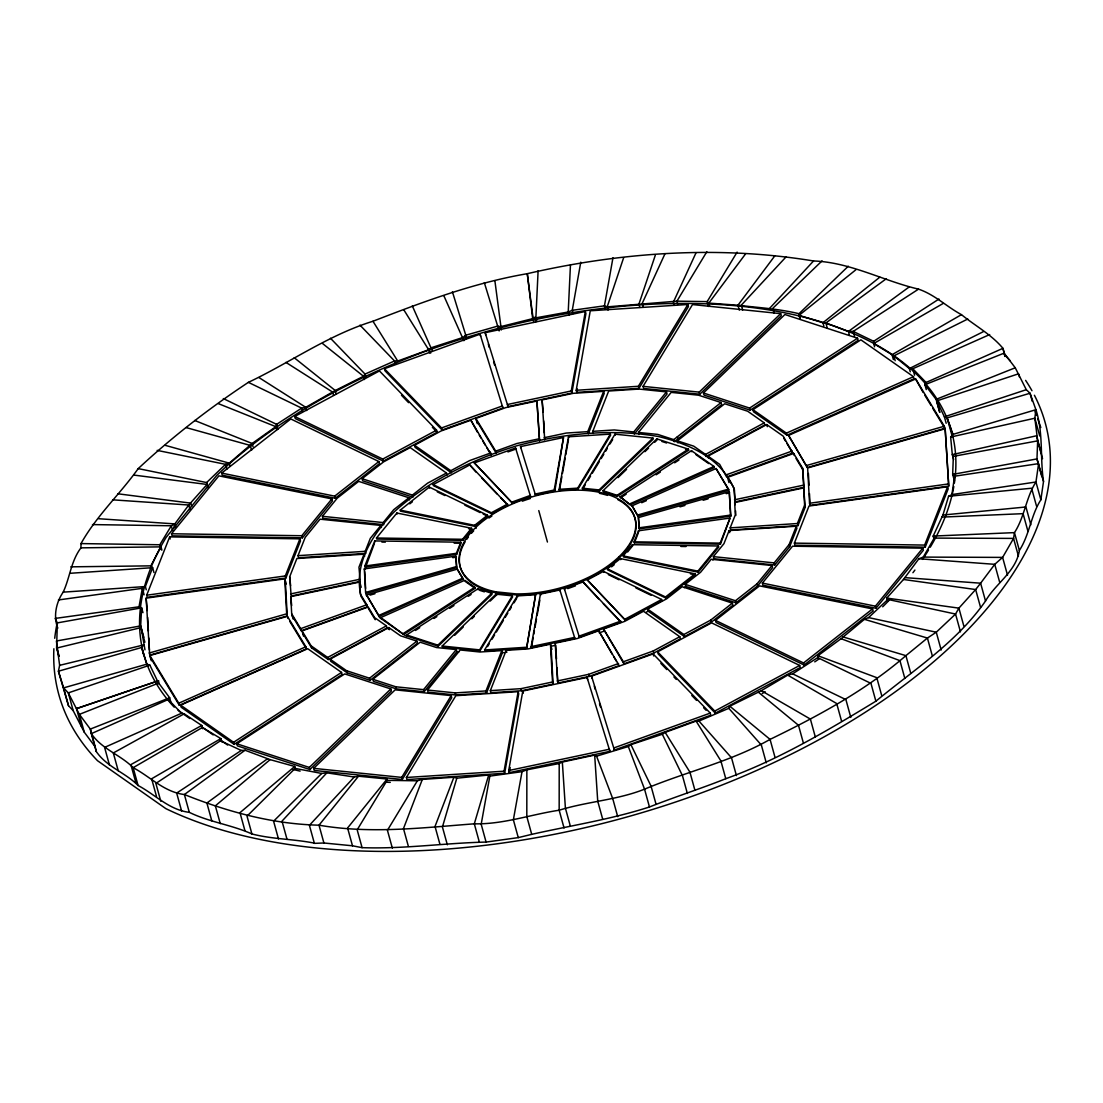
<?xml version="1.0" encoding="UTF-8"?>
<svg xmlns="http://www.w3.org/2000/svg" width="1103" height="1103" viewBox="0 0 1103 1103"><rect width="100%" height="100%" fill="white"/><g stroke="black" fill="none" stroke-linecap="round" stroke-linejoin="round"><path stroke-width="1.5" d="M617.708 816.634L612.799 798.82L596.558 756.175L594.669 755.1L562.337 762.063L559.207 763.524L526.862 769.839L526.807 816.537L531.715 834.351C571.037 825.513 611.048 819.419 649.46 806.982C674.636 796.986 700.557 788.783 725.774 778.704C778.815 759.719 827.843 730.324 875.879 701.205C914.18 669.576 956.715 642.304 985.517 601.011C995.651 583.349 1016.111 571.699 1019.379 550.438C1029.54 534.803 1030.947 515.17 1040.86 499.811L1043.521 481.446L1036.972 458.917L1037.661 440.869L1034.848 418.216L1035.91 409.709L1030.037 393.233L1026.286 389.69L1015.243 367.782L1004.088 353.153L1002.958 348.327C991.321 334.43 975.452 326.047 961.458 314.645C946.498 306.62 934.861 294.708 918.537 289.138C883.31 280.893 850.151 262.211 813.545 260.97C718.577 245.293 620.699 252.173 527.234 273.696C473.835 282.851 423.29 301.753 372.966 321.249C328.529 334.981 290.158 362.542 248.382 382.355C209.515 408.055 172.316 436.816 138.22 468.61C119.937 494.158 96.375 516.011 81.002 543.586L80.946 547.846C70.895 561.275 70.054 577.296 63.188 592.146C56.101 602.321 53.137 616.412 57.825 628.145M559.207 763.524L559.166 810.222L564.06 828.036M1043.521 481.446C1039.908 457.897 1043.548 432.762 1035.91 409.709L952.992 434.375L950.648 437.05L952.303 454.615L953.35 456.352L952.675 474.4L954.453 480.867M538.112 270.731L535.879 317.843L536.775 321.083M570.458 264.885L568.224 311.997L569.12 315.237M142.963 612.675L141.625 607.822L139.033 606.788L55.15 618.425L57.342 622.892L56.584 648.081L58.804 656.175M596.558 756.175L628.31 746.524L630.916 744.663L662.324 734.253L665.178 732.392L696.103 721.1L698.971 721.059L728.821 708.319L729.828 706.21L761.346 690.685L787.666 675.133L792.616 673.85L817.681 657.622L817.916 655.734L841.079 638.706L864.421 619.321L868.571 617.597L887.86 599.439L955.556 614.054L960.465 631.867M934.089 539.312L933.193 536.072L942.927 515.032L948.58 496.281L951.917 494.571L954.578 476.206L952.675 474.4L1036.972 458.917L1041.88 476.73M139.033 606.788L142.315 588.313L145.375 586.548L152.614 567.673L150.849 565.853L70.785 566.832M580.771 262.197L572.264 310.315L573.146 313.555M504.65 773.286L504.071 771.19L518.148 691.678L455.842 695.69L406.387 777.477L406.966 779.573L504.65 773.286L518.713 693.773L518.148 691.678M485.155 332.692L508.028 406.593L571.85 393.068L571.271 390.972L585.335 311.473L485.155 332.692L485.734 334.788M526.586 648.316L535.603 594.738L517.279 595.923L484.603 649.957L484.893 651.004L526.586 648.316L535.603 594.738M520.492 446.605L535.493 495.095L554.837 491L554.478 488.588L563.509 437.491L520.492 446.605L520.768 447.653M554.837 491L563.509 437.491M571.85 393.068L585.914 313.569L585.335 311.473M508.717 770.542L522.794 691.043L587.058 677.435L609.931 751.336L509.296 772.638L508.717 770.542L609.352 749.24L609.931 751.336M576.207 390.283L590.27 310.784L687.845 304.497L688.424 306.593L638.954 388.38L576.786 392.378L576.207 390.283L638.375 386.284L687.845 304.497M531.136 646.62L540.429 594.09L559.869 589.981L574.884 638.458L531.425 647.668L531.136 646.62L574.594 637.41L574.884 638.458M559.166 489.332L568.472 436.802L610.359 434.113L610.648 435.161L577.972 489.18L559.455 490.38L559.166 489.332L577.682 488.133L610.359 434.113M509.296 772.638L510.193 767.564M531.425 647.668L533.218 637.493M533.824 634.115L534.417 630.723M535.024 627.331L536.513 618.866M537.12 615.474L539.822 600.225M559.455 490.38L561.854 476.827M562.461 473.435L565.163 458.186M565.756 454.794L568.459 439.546M576.786 392.378L577.379 389.001M612.965 257.73L604.444 305.834L605.34 309.074M486.092 842.072C444.799 843.009 403.546 849.145 362.087 847.655L357.179 829.842L387.112 780.359L417.361 780.8L422.339 779.407L453.884 777.257L456.821 778.18L488.698 775.009L489.842 776.112L481.184 824.258L486.092 842.072L518.272 837.618L531.715 834.351M526.862 769.839L522.022 771.673L513.364 819.805L518.272 837.618M160.79 801.233L155.881 783.42L220.462 740.789L220.862 738.61L202.387 727.497L201.725 725.457L184.187 713.82L181.499 713.241L168.235 699.481L91.328 733.647L96.237 751.46C106.66 766.985 125.535 772.693 138.068 785.488C155.192 794.546 169.145 809.933 189.302 812.346C209.294 822.135 231.837 824.879 251.925 833.965C272.482 839.3 293.55 838.969 314.314 843.119M144.976 649.819L140.853 625.884L56.391 640.995L59.631 665.33L58.418 671.217L68.496 705.699L73.212 710.704L84.269 732.185L95.23 746.896L96.237 751.46M173.791 527.992L174.853 523.897L188.751 505.009L207.074 484.465L206.606 482.562L225.536 464.335L229.245 463.136L252.132 443.475L275.833 426.654L276.605 424.352L301.684 408.124L305.752 407.31L335.243 390.503L363.507 376.275L365.038 374.082L394.543 360.971L397.714 361.039L428.653 349.748L431.452 347.679L462.957 337.463L465.88 335.188L497.811 326.074L500.472 326.695L535.879 317.843L568.224 311.997L572.264 310.315L604.444 305.834L607.188 306.868L676.925 301.16L707.175 301.615L708.815 303.118L709.712 306.358M456.821 778.18L442.427 826.988L447.335 844.801M488.698 775.009L474.318 823.817L479.212 841.63M623.595 257.854L607.188 306.868L608.07 310.095M655.334 255.151L638.913 304.152L639.809 307.392M422.339 779.407L403.477 828.587L408.386 846.401M453.884 777.257L435.023 826.437L439.918 844.25M146.671 595.22L169.655 536.885L299.906 538.843L300.485 540.939L285.87 578.041L147.25 597.316L146.671 595.22L285.291 575.945L299.906 538.843M364.059 554.202L358.958 567.163L360.198 581.405L291.178 596.034L289.675 576.8L296.872 558.532L364.059 554.202L364.638 556.298M380.866 525.428L370.318 538.333L365.203 551.321L365.782 553.416L298.582 557.746L298.003 555.65L305.214 537.354L320.063 519.182L380.866 525.428L381.445 527.524M364.817 566.046L374.717 540.925L460.764 542.207L461.054 543.255L456.683 554.354L365.107 567.094L364.817 566.046L456.394 553.306L460.764 542.207M374.386 543.531L364.61 569.934L364.321 568.886L455.897 556.146L456.752 567.618L365.893 593.511L379.777 617.68L405.035 635.397L438.167 646.206L492.007 594.352L491.717 593.304L477.93 588.809L406.607 634.956L406.897 636.004M603.631 391.358L604.21 393.454L588.34 433.755L587.761 431.659L603.631 391.358L573.27 393.316L542.083 399.92L544.717 439.821M486.547 693.015L485.968 690.919L501.837 650.605L479.998 652.011L460.227 649.984L427.495 690.037L428.074 692.132L455.842 695L486.547 693.015L502.416 652.7L501.837 650.605M556.491 659.029L555.733 645.269L551.045 646.261L553.099 684.081L521.595 690.754L490.918 692.739L490.339 690.643L506.208 650.329L528.047 648.922L550.466 644.166L551.914 649.405M593.373 433.438L592.794 431.342L608.663 391.027L639.023 389.069L666.488 391.896L667.053 393.992L634.335 434.044L633.756 431.949L666.488 391.896M634.115 541.821L638.458 530.791L730.034 518.052L720.452 544.165L634.404 542.869L634.115 541.821L720.162 543.117L730.034 518.052M634.404 542.869L638.127 533.411M713.931 558.725L774.733 564.984L789.651 546.702L796.904 528.323L796.325 526.228L729.124 530.557L723.968 543.641L713.351 556.629L713.931 558.725L712.841 560.048M730.765 529.964L730.186 527.868L735.329 514.811L734.667 502.568L803.673 487.94L805.19 507.27L797.965 525.621L730.765 529.964L730.227 531.315M774.733 564.984L774.154 562.888L789.072 544.606L796.325 526.228M797.965 525.621L797.386 523.525L804.611 505.174L803.673 487.94M794.394 543.117L808.995 506.043L947.615 486.754L948.194 488.85L925.224 547.171L794.96 545.213L794.394 543.117L924.645 545.075L947.615 486.754M664.888 253.966L642.222 303.366L643.118 306.606M696.062 252.697L673.395 302.098L674.278 305.324M1005.191 356.421L1002.958 348.327L926.051 382.493L924.934 384.713L926.272 389.566M150.849 565.853L160.997 546.867L159.825 544.758L81.002 543.586M887.639 601.314L886.743 598.074L903.495 579.475L918.882 558.738L923.266 557.098L934.213 538.099L933.193 536.072L1014.47 532.625C1024.646 516.99 1026.052 497.356 1035.951 481.997L1038.612 463.632L954.578 476.206M706.858 251.677L676.925 301.16L677.821 304.4M402.292 779.49L401.713 777.394L451.182 695.607L395.15 689.844L313.652 768.35L314.231 770.445L402.292 779.49L451.761 697.703L451.182 695.607M479.915 650.922L479.626 649.874L512.302 595.841L496.005 594.159L442.179 646.013L442.468 647.061L479.915 650.922L512.592 596.888L512.302 595.841M643.049 386.353L692.505 304.566L780.69 313.638L781.269 315.734L699.785 394.226L643.628 388.449L643.049 386.353L699.205 392.13L780.69 313.638M582.329 488.202L615.005 434.182L652.921 438.07L653.21 439.118L599.37 490.973L582.618 489.249L582.329 488.202L599.081 489.925L652.921 438.07M487.54 646.62L489.305 643.697M491.952 639.326L494.599 634.942M496.364 632.019L503.437 620.341M505.202 617.418L507.849 613.034M509.614 610.111L511.378 607.188M514.039 602.817L516.687 598.433M583.501 487.788L585.279 484.879M587.927 480.494L590.574 476.11M592.339 473.187L599.398 461.509M601.176 458.586L603.824 454.202M605.588 451.292L607.353 448.369M610 443.985L612.648 439.601M417.361 780.8L387.429 830.297L392.337 848.11M737.107 252.118L707.175 301.615L708.512 306.482M745.545 253.911L708.815 303.118L737.948 305.228C758.547 307.682 778.773 308.799 798.999 313.707L848.304 266.209M774.678 256.034L737.948 305.228L739.286 310.095M387.112 780.359L387.084 779.021L358.489 776.209L319.001 825.182C272.441 824.106 227.549 811.822 184.394 794.532C164.237 792.119 150.284 776.733 133.16 767.674C120.627 754.879 101.752 749.171 91.328 733.647L90.336 729.083L79.361 714.372L68.303 692.891L63.588 687.886L58.418 671.217L141.653 647.489L143.638 644.952L59.631 665.33M387.084 779.021L347.583 827.981L352.491 845.794L362.087 847.655M171.544 533.769L218.863 475.848L331.879 498.901L332.458 500.996L302.374 537.823L172.123 535.865L171.544 533.769L301.795 535.727L331.879 498.901M408.937 497.77L393.716 509.683L383.196 522.574L383.775 524.67L322.972 518.41L322.407 516.314L337.228 498.17L358.682 481.363L408.937 497.77L409.516 499.866M376.481 538.002L396.887 513.019L471.546 528.254L471.836 529.302L462.819 540.332L376.771 539.05L376.481 538.002L462.529 539.284L471.546 528.254M424.145 691.733L423.566 689.637L456.297 649.584L436.512 647.544L420.16 642.208L372.814 679.283L373.379 681.378L396.363 688.879L424.145 691.733L456.876 651.68L456.297 649.584M638.458 432.445L671.189 392.378L698.502 395.191L721.086 402.554L721.665 404.649L674.319 441.724L673.74 439.628L657.774 434.417L638.458 432.445L639.037 434.541M623.236 555.912L632.405 544.689L718.453 545.985L718.742 547.033L698.185 572.181L623.526 556.96L623.236 555.912L697.896 571.133L718.453 545.985M627.607 551.969L632.695 545.737L632.405 544.689M685.184 584.328L735.439 600.735L757.058 583.804L772.003 565.522L711.201 559.262L700.57 572.278L685.184 584.328L685.763 586.424L736.018 602.831L757.637 585.9L772.583 567.618L772.003 565.522M762.38 583.101L792.519 546.206L922.784 548.163L923.349 550.259L875.961 608.263L762.959 585.197L762.38 583.101L875.396 606.167L922.784 548.163M168.235 699.481L169.655 697.772L158.694 683.06L158.639 680.73L76.521 708.622L81.429 726.436M786.136 256.806L741.34 305.117L742.677 309.971M768.75 309.281L813.545 260.97M358.489 776.209L354.256 777.008L326.846 772.831L282.01 821.128L286.918 838.942M354.256 777.008L309.405 825.306L314.383 843.354L323.91 842.995L352.491 845.794M326.846 772.831L321.704 773.451L295.135 768.419L247.017 816.151L251.925 833.965M321.704 773.451L273.585 821.197L278.494 838.997M822.066 260.859L772.748 308.357L774.085 313.211M309.902 769.536L309.323 767.44L390.82 688.948L344.743 673.905L236.787 743.767L237.352 745.862L309.902 769.536L391.386 691.043L390.82 688.948M438.167 646.206L437.877 645.158L491.717 593.304M703.424 392.999L784.922 314.507L857.555 338.221L858.134 340.317L750.164 410.164L704.004 395.095L703.424 392.999L749.585 408.069L857.555 338.221M603.024 490.725L656.864 438.87L688.382 449.155L688.672 450.203L617.335 496.35L603.313 491.773L603.024 490.725L617.06 495.302L688.382 449.155M617.997 477.627L626.559 469.382M644.91 451.692L648.578 448.163M654.699 442.275L657.154 439.918L656.864 438.87M454.698 635.287L463.26 627.028M471.822 618.783L474.276 616.425M490.173 601.107L496.295 595.206L496.005 594.159M295.135 768.419L294.722 766.461L270.111 759.636L215.361 805.838L220.269 823.651M294.722 766.461L239.971 812.663L244.88 830.476M855.914 269.752L799.041 315.334L799.923 318.574M879.794 277.184L822.921 322.752L799.041 315.334L798.999 313.707M400.224 510.137L429.329 487.099L487.498 515.239L487.788 516.287L474.91 526.365L400.513 511.185L400.224 510.137L474.621 525.318L487.498 515.239M409.764 503.864L412.412 501.768M221.662 473.09L290.792 418.961L378.867 461.55L379.446 463.646L335.257 498.239L222.241 475.186L221.662 473.09L334.678 496.143L378.867 461.55M362.101 478.688L412.357 495.095L412.936 497.191L362.68 480.784L362.101 478.688L383.554 461.895L410.178 447.584L446.467 473.022L447.046 475.117M412.357 495.095L427.578 483.169L446.467 473.022M673.74 439.628L721.086 402.554M330.073 659.139L346.604 670.734L369.519 678.207L416.865 641.133L417.444 643.228L370.084 680.303L347.183 672.83L330.652 661.235L330.073 659.139L388.808 627.566L400.568 635.811L416.865 641.133M677.38 440.828L724.726 403.753L747.682 411.24L764.255 422.863L764.834 424.958L706.085 456.518L705.506 454.422L693.718 446.15L677.38 440.828L677.959 442.923M607.339 568.845L620.424 558.601L695.083 573.822L695.373 574.87L665.798 598.033L607.629 569.893L607.339 568.845L665.509 596.985L665.798 598.033M611.558 566.818L614.164 564.777M665.509 596.985L695.083 573.822M684.218 587.637L685.763 586.424M647.585 609.077L683.874 634.515L710.732 620.079L732.364 603.134L732.943 605.23L711.311 622.175L684.453 636.61L648.164 611.172L647.585 609.077L666.708 598.791L682.109 586.727L732.364 603.134M715.475 620.382L759.553 585.872L872.556 608.925L873.135 611.021L804.128 665.054L716.054 622.478L715.475 620.382L803.549 662.958L804.128 665.054M803.549 662.958L872.556 608.925M886.412 278.659L825.871 322.972L822.921 322.752L823.817 325.992M908.941 287.125L848.4 331.452L825.871 322.972L827.209 327.839M270.111 759.636L245.045 750.247L184.394 794.532L189.302 812.346M267.519 758.74L206.881 803.025L211.79 820.839M245.045 750.247L241.267 750.454L176.673 793.085L181.581 810.898M918.537 289.138L853.198 331.41L848.4 331.452L849.282 334.678M180.63 705.148L233.574 742.278L341.53 672.416L342.109 674.512L234.153 744.373L181.195 707.244L180.63 705.148L307.709 648.702L341.53 672.416M403.436 633.425L474.759 587.279L475.048 588.326L403.726 634.473L380.811 617.556L464.763 580.275L474.759 587.279M752.935 409.682L860.905 339.834L913.477 376.688L914.056 378.784L786.977 435.23L753.514 411.777L752.935 409.682L786.398 433.134L786.977 435.23M620.162 496.833L691.484 450.686L713.999 466.459L714.289 467.507L630.337 504.802L620.162 496.833L630.337 504.802M415.459 630.461L419.733 627.69M434.003 618.466L436.857 616.618M449.693 608.318L453.967 605.547M468.237 596.309L471.091 594.476M620.451 497.88L626.159 494.185M656.12 474.8L660.394 472.043M674.664 462.805L678.938 460.034M943.106 303.49L873.714 343.529L873.645 341.296L938.984 299.023M202.387 727.497L133.16 767.674L138.068 785.488M961.458 314.645L892.037 354.711L873.673 343.543L874.569 346.783M184.187 713.82L113.319 752.963L118.228 770.776M294.708 416.479L379.446 370.939L436.581 430.156L437.16 432.252L383.361 461.164L295.287 418.575L294.708 416.479L382.782 459.069L383.361 461.164M382.782 459.069L436.581 430.156M414.521 445.254L450.81 470.691L451.389 472.787L415.1 447.349L414.521 445.254L441.035 430.997L470.884 420.215L491.331 455.043L489.98 451.72M450.81 470.691L469.588 460.599L490.752 452.947M433.176 484.603L469.795 464.928L507.835 505.091L491.648 513.791L433.465 485.651L433.176 484.603L491.359 512.743L491.648 513.791M491.359 512.743L507.545 504.043M386.408 625.884L374.62 617.625L368.181 606.995L302.043 630.902L311.101 645.834L327.66 657.443L386.408 625.884L386.988 627.979L389.387 629.661L388.808 627.566M705.506 454.422L764.255 422.863M302.622 632.998L311.68 647.93L328.239 659.539L386.988 627.979M707.974 456.146L766.709 424.586L783.185 436.126L792.767 453.085L726.629 476.992L719.666 464.349L707.974 456.146L708.553 458.241M587.375 579.999L603.451 571.354L661.635 599.481L661.924 600.528L625.401 620.162L587.375 579.999L625.401 620.162M625.111 619.114L661.635 599.481M646.275 612.179L648.164 611.172M603.534 629.013L623.388 661.759L653.252 650.963L679.779 636.707L680.358 638.802L653.831 653.059L623.967 663.854L603.534 629.013L624.698 621.375L643.49 611.269L679.779 636.707M657.622 651.859L711.587 622.864L799.661 665.44L800.24 667.536L715.323 713.172L658.201 653.955L657.622 651.859L714.744 711.077L715.323 713.172M714.744 711.077L799.661 665.44M175.749 527.137L174.853 523.897L171.31 525.773L92.487 524.587M967.772 319.015L893.83 355.883L892.037 354.711L893.375 359.564M983.325 331.686L909.368 368.567L893.83 355.883L895.167 360.736M989.694 334.567L912.788 368.733L909.368 368.567L910.265 371.794M786.398 433.134L913.477 376.688M305.848 646.758L306.427 648.854L179.348 705.313L178.769 703.218L305.848 646.758L287.4 616.329L149.87 655.527L151.304 660.766M462.722 578.151L463.012 579.199L379.06 616.494L378.77 615.446L462.722 578.151L457.249 569.134L366.389 595.027L366.679 596.075M630.047 503.754L713.999 466.459M788.562 435.409L915.642 378.949L944.306 426.241L944.885 428.336L807.341 467.548L788.562 435.409L807.341 467.548M632.088 505.822L716.04 468.527L728.518 489.125L728.807 490.173L637.948 516.066L632.088 505.822L637.948 516.066M641.712 502.734L646.372 500.665M181.499 713.241L104.592 747.393L109.5 765.206M1015.243 367.782L936.102 399.355L924.934 384.713L1004.088 353.153L1004.971 356.393M158.694 683.06L79.361 714.372L84.269 732.185M384.437 368.719L480.067 334.154L502.94 408.055L442.138 430.032L385.016 370.815L384.437 368.719L441.558 427.936L442.138 430.032M441.558 427.936L502.361 405.959L502.94 408.055M477.309 423.649L475.862 418.409L505.739 407.614L536.927 401.009L539.56 440.924L536.927 401.009M475.862 418.409L495.716 451.155L516.88 443.503L538.981 438.829M474.345 462.915L515.57 448.011L530.584 496.488L512.371 503.078L474.345 462.915L512.371 503.078M507.931 451.927L515.859 449.059L515.57 448.011M512.082 502.03L530.295 495.44L530.584 496.488M361.205 587.279L359.771 582.039L290.751 596.654L291.688 613.806L300.678 628.655L366.816 604.747L367.396 606.843L301.257 630.751L292.254 615.901M726.064 474.897L792.188 450.989M727.553 477.365L793.677 453.457L802.598 468.168L804.101 487.264L735.081 501.879L733.853 487.76L727.553 477.365L728.986 482.604M564.336 588.699L583.018 581.957L621.044 622.12L579.351 637.189L564.336 588.699L564.626 589.747M567.742 588.63L575.518 585.817M620.755 621.072L579.061 636.141L579.351 637.189M598.708 630.764L577.407 638.472L555.167 643.173L557.787 683.088L589.126 676.456L619.141 665.605L598.708 630.764L612.234 654.217M599.287 632.86L604.113 631.109M557.222 680.992L588.547 674.36L618.562 663.51M591.539 676.153L653.114 653.9L710.249 713.103L710.815 715.199L614.399 750.054L591.539 676.153L592.118 678.248M710.249 713.103L613.833 747.958L614.399 750.054M158.97 684.081L149.87 665.123L68.303 692.891L73.212 710.704M76.521 708.622L158.074 680.841M1026.286 389.69L944.402 416.824L936.102 399.355L939.673 412.301M149.112 653.045L286.656 613.833L284.753 578.868L146.134 598.157L149.691 655.141L287.235 615.929L285.332 580.964M806.762 465.452L944.306 426.241M365.893 593.511L365.603 592.463L456.463 566.57L455.897 556.146M637.658 515.018L728.518 489.125M945.161 428.764L807.63 467.975L809.547 503.258L810.126 505.353L948.745 486.078L945.161 428.764L948.745 486.078M638.416 517.583L729.262 491.69L730.834 516.135L639.257 528.875L638.416 517.583L639.257 528.875M369.988 595.137L374.951 593.731M679.999 506.856L684.949 505.45M703.121 500.266L708.085 498.859M726.257 493.675L729.552 492.738M149.87 665.123L146.823 664.171L63.588 687.886L68.496 705.699M950.648 437.05L1034.848 418.216L1039.757 436.03M571.271 390.972L507.449 404.498L508.028 406.593M544.137 437.726L566.239 433.052L587.761 431.659M554.547 489.953L535.203 494.047L535.493 495.095M734.515 499.783L803.522 485.168L802.598 468.168M290.599 593.938L359.619 579.309M490.339 690.643L521.016 688.658L552.52 681.985L550.466 644.166M953.35 456.352L1037.661 440.869L1042.556 458.683M57.342 622.892L141.625 607.822L140.674 625.911L143.79 637.244M951.917 494.571L1035.951 481.997L1040.86 499.811M58.431 599.963L142.315 588.313L144.093 594.793M809.547 503.258L948.166 483.983M638.968 527.827L730.544 515.087L730.834 516.135M452.781 557.677L456.173 557.194M489.842 776.112L522.022 771.673M948.58 496.281L1031.595 488.229L1036.503 506.043M942.927 515.032L1025.942 506.98L1030.85 524.794M70.427 573.27L152.614 567.673L153.951 572.526M63.188 592.146L145.375 586.548L146.258 589.774M592.794 431.342L614.302 429.949L633.756 431.949M298.003 555.65L365.203 551.321M730.186 527.868L797.386 523.525M484.603 649.957L526.31 647.268M502.416 652.7L504.595 652.562M427.495 690.037L455.263 692.905L485.968 690.919M406.387 777.477L504.071 771.19M941.81 517.114L1023.088 513.667L1027.996 531.481M80.946 547.846L160.997 546.867L161.893 550.107M934.213 538.099L1013.56 538.402L1018.469 556.215M923.266 557.098L1002.613 557.401L1013.56 538.402L1014.47 532.625L1019.379 550.438M381.886 542.069L385.333 542.124M454.174 543.159L459.331 543.227M680.882 546.454L686.038 546.536M112.603 499.824L188.751 505.009L190.088 509.862M98.705 518.727L174.853 523.897M918.882 558.738L994.741 564.322L1002.613 557.401L1007.522 575.214M904.763 577.614L980.608 583.197L994.741 564.322L999.649 582.136M322.407 516.314L383.196 522.574M713.351 556.629L774.154 562.888M495.757 591.815L516.066 593.897A90.694 47.663 -15.4 0 0 635.549 521.236A90.694 47.663 -15.4 0 0 504.319 507.752A90.694 47.663 -15.4 0 0 495.757 591.815L496.047 592.862L516.356 594.944A90.694 47.663 -15.4 0 0 618.631 558.421A90.694 47.663 -15.4 0 0 617.763 499.576M442.179 646.013L479.626 649.874M456.876 651.68L458.834 651.873M372.814 679.283L395.784 686.783L423.566 689.637M313.652 768.35L401.713 777.394M134.263 475.131L207.074 484.465L207.957 487.705M117.938 493.799L190.75 503.133L191.632 506.374M903.495 579.475L975.645 589.54L980.608 583.197L985.517 601.011M157.15 450.382L225.536 464.335L226.873 469.189M468.527 528.627L471.836 529.302M690.395 573.863L695.373 574.87M138.22 468.61L206.606 482.562L207.943 487.416M868.571 617.597L936.268 632.212L955.556 614.054L958.893 608.139L975.645 589.54L980.553 607.353M186.173 427.592L250.257 445.419L251.594 450.272M165.147 445.322L229.245 463.136L230.127 466.376M864.421 619.321L927.416 638.058L936.268 632.212L941.176 650.025M842.913 636.9L905.908 655.637L927.416 638.058L932.325 655.871M661.883 441.462L666.598 443.006M685.514 449.169L688.672 450.203M479.75 590.353L484.341 591.856M406.607 634.956L437.877 645.158M236.787 743.767L309.323 767.44M841.079 638.706L899.938 660.642L904.846 678.455M817.916 655.734L876.775 677.669L881.683 695.483M218.435 403.67L275.833 426.654L276.729 429.894M194.735 420.491L252.132 443.475L253.028 446.715M220.462 740.789L241.267 750.454M873.645 341.296L853.198 331.41L854.535 336.263M248.382 382.355L301.684 408.124L302.567 411.364M817.681 657.622L870.97 683.391L875.879 701.205M437.271 491.855L444.923 495.55M464.832 505.174L480.136 512.578M483.197 514.067L487.788 516.287M608.332 574.622L619.059 579.806M635.893 587.94L651.211 595.344M223.316 398.569L276.605 424.352L277.942 429.205M792.616 673.85L845.904 699.619L850.813 717.433M787.666 675.133L836.708 703.535L841.617 721.348M761.346 690.685L810.388 719.087L815.296 736.901M285.925 362.391L332.679 392.116L333.575 395.357M258.998 377.584L305.752 407.31L306.648 410.55M695.993 454.698L708.664 463.563M465.052 581.322L475.048 588.326M178.052 710.291L189.826 718.549M200.856 726.27L213.169 734.901M219.8 739.548L227.632 745.049M322.503 343.488L363.507 376.275L364.404 379.515M294.225 357.73L335.243 390.503L336.139 393.743M758.257 692.105L798.489 725.278L803.398 743.091M729.828 706.21L770.059 739.382L774.968 757.196M926.051 382.493L912.788 368.733L914.58 375.213M359.978 325.137L394.543 360.971L395.439 364.211M598.639 598.888L583.018 581.957M603.355 603.782L621.044 622.12M660.835 663.386L666.791 669.562M673.919 676.966L676.304 679.434M691.774 695.469L696.544 700.405M703.673 707.795L706.058 710.263M475.986 472.084L469.795 464.928M481.887 478.206L497.219 494.089M500.748 497.756L507.835 505.091M401.451 395.246L408.593 402.65M432.39 427.316L437.16 432.252M330.473 338.249L365.038 374.082L365.934 377.323M728.821 708.319L761.36 745.035L766.268 762.849M698.971 721.059L731.51 757.775L736.418 775.588M887.86 599.439L886.743 598.074L958.893 608.139L963.801 625.952M696.103 721.1L720.866 760.891L725.774 778.704M403.891 309.943L428.653 349.748L429.536 352.974M665.178 732.392L689.94 772.197L694.849 790.01M372.966 321.249L397.714 361.039M923.17 392.516L915.642 378.949M924.907 395.384L930.987 405.408M932.724 408.275L944.885 428.336M783.764 438.222L785.405 440.924M787.032 443.627L792.767 453.085M796.049 458.49L803.177 470.264M728.807 490.173L716.04 468.527M476.441 420.505L496.281 453.25L495.716 451.155M613.957 657.057L616.549 661.331M477.53 432.335L470.884 420.215M479.267 435.202L481.005 438.056M482.742 440.924L485.348 445.226M487.085 448.08L489.691 452.382M463.012 579.199L457.249 569.134M366.389 595.027L378.77 615.446M366.816 604.747L360.433 594.2L359.771 582.039M368.099 608.015L361.012 596.296C353.36 563.73 372.538 534.183 394.295 511.778C429.398 480.039 472.539 459.441 517.459 445.598C563.371 433.548 611.296 428.391 658.353 436.512C689.278 443.971 721.996 458.241 734.433 489.856L735.163 503.382M368.76 609.09L375.199 619.721M289.731 621.32L306.427 648.854M149.87 655.527L178.769 703.218M150.449 657.622L179.348 705.313M662.324 734.253L682.454 775.657L687.362 793.471M630.916 744.663L651.032 786.067L655.94 803.88M443.847 295.714L463.853 340.703M412.329 305.931L432.348 350.919M428.571 348.479L430.694 353.125M628.31 746.524L644.552 789.169L649.46 806.982M1034.945 411.047L1036.544 415.541M1037.606 418.533L1040.805 427.523M952.992 434.375L947.119 417.899L944.402 416.824L946.181 423.29M484.327 282.63L499.149 330.941M493.62 361.922L494.627 365.19M599.481 703.755L600.501 707.023M452.395 291.73L466.762 338.428M465.287 335.298L466.293 338.511M146.823 664.171L141.653 647.489L143.873 655.596M1032.256 401.34L1030.037 393.233L947.119 417.899L952.027 435.713M1041.411 453.595L1036.503 435.782L952.303 454.615L953.64 459.468M1019.448 377.033L1018.565 373.793L936.681 400.927L939.797 412.26M924.645 545.075L925.224 547.171M910.816 673.45L905.908 655.637C865.345 690.685 818.136 716.012 770.059 739.382C730.862 761.677 685.969 771.783 644.552 789.169C617.06 800.116 587.223 801.495 559.166 810.222C530.901 814.469 503.106 824.492 474.318 823.817C422.628 827.733 370.553 834.116 319.001 825.182L323.91 842.995M799.441 315.334L800.337 318.574M875.396 606.167L875.961 608.263M803.522 485.168L804.101 487.264M793.677 453.457L794.257 455.553M804.611 505.174L805.19 507.27M766.709 424.586L767.288 426.682M789.072 544.606L789.651 546.702M749.585 408.069L750.164 410.164M734.667 502.568L735.232 504.664M757.058 583.804L757.637 585.9M699.205 392.13L699.785 394.226M729.124 530.557L729.703 532.652M720.162 543.117L720.452 544.165M735.439 600.735L736.018 602.831M691.484 450.686L691.774 451.734M677.339 436.816L677.918 438.911M697.896 571.133L698.185 572.181M710.732 620.079L711.311 622.175M638.375 386.284L638.954 388.38M683.874 634.515L684.453 636.61M615.005 434.182L615.295 435.23M638.458 530.791L638.747 531.839M617.06 495.302L617.335 496.35M653.252 650.963L653.831 653.059M653.114 653.9L653.693 655.995M620.424 558.601L620.713 559.648M619.1 556.657L619.39 557.704M599.081 489.925L599.37 490.973M568.472 436.802L568.748 437.85M603.451 571.354L603.741 572.402M527.234 273.696L533.645 322.448M577.682 488.133L577.972 489.18M623.388 661.759L623.967 663.854M542.083 399.92L543.227 412.329M554.478 488.588L554.768 489.635M501.355 329.921L494.944 281.182M594.283 686.107L595.151 689.251M588.547 674.36L589.126 676.456M587.058 677.435L587.637 679.531M538.774 510.592L547.433 542.028M559.869 589.981L560.159 591.029M488.339 344.219L489.208 347.362M480.067 334.154L480.646 336.25M602.638 818.977L597.729 801.164L594.669 755.1M540.429 594.09L540.718 595.137M552.52 681.985L553.099 684.081M517.279 595.923L517.569 596.971M570.292 825.94L565.398 808.127L562.337 762.063M496.433 594.2L496.722 595.248M522.794 691.043L523.36 693.139M521.016 688.658L521.595 690.754M475.765 527.413L476.055 528.461M474.621 525.318L474.91 526.365M506.208 650.329L506.787 652.424M477.93 588.809L478.219 589.857M462.529 539.284L462.819 540.332M456.394 553.306L456.683 554.354M456.463 566.57L456.752 567.618M429.329 487.099L429.605 488.146M455.263 692.905L455.842 695M396.887 513.019L397.177 514.067M374.717 540.925L375.006 541.973M380.811 617.556L381.1 618.604M395.784 686.783L396.363 688.879M334.678 496.143L335.257 498.239M369.519 678.207L370.084 680.303M346.604 670.734L347.183 672.83M301.795 535.727L302.374 537.823M327.66 657.443L328.239 659.539M311.101 645.834L311.68 647.93M289.675 576.8L290.627 585.748M302.043 630.902L303.49 636.141M300.678 628.655L301.257 630.751M285.291 575.945L285.87 578.041M290.751 596.654L291.702 605.602M284.753 578.868L286.201 584.107M291.688 613.806L293.122 619.045M286.656 613.833L287.235 615.929M287.4 616.329L287.98 618.425M233.574 742.278L234.153 744.373M172.647 530.626L171.31 525.773L159.825 544.758L161.162 549.625M169.655 536.885L170.22 538.981M221.744 741.85L220.862 738.61L151.635 778.773L156.543 796.587M202.607 728.697L201.725 725.457L130.857 764.6L135.766 782.413M146.134 598.157L147.264 610.538M170.993 702.639L169.655 697.772L90.336 729.083L95.23 746.896M144.907 642.222L140.894 627.648L56.887 648.012L59.107 656.12M535.203 316.795L535.81 321.855M527.331 273.668L532.749 319.208M808.389 473.435L809.023 485.196M809.478 493.592L810.126 505.353M735.577 510.827L735.825 515.446M729.262 491.69L730.544 515.087M543.696 420.919L544.344 432.955M556.946 667.618L557.787 683.088M364.693 571.616L365.617 588.464M364.321 568.886L365.603 592.463M147.637 617.404L148.395 631.123M148.767 637.989L149.415 649.984M496.047 592.862A90.694 47.663 -15.4 0 1 465.121 541.849M466.693 539.395A90.694 47.663 -15.4 0 1 468.472 536.927M471.477 533.245A90.694 47.663 -15.4 0 1 473.697 530.833M488.96 518.024A90.694 47.663 -15.4 0 1 491.869 516.08M522.326 501.176A90.694 47.663 -15.4 0 1 530.364 498.501M599.398 493.303A90.694 47.663 -15.4 0 1 607.532 495.385M1034.407 395.26A511.571 268.815 -15.4 0 1 777.353 760.946A511.571 268.815 -15.4 0 1 165.891 808.651L97.519 760.712A511.571 268.815 -15.4 0 1 53.882 648.757M54.723 638.279A511.571 268.815 -15.4 0 1 57.135 623.154M1004.392 354.656A511.571 268.815 -15.4 0 1 1010.293 360.846M1025.625 380.383A511.571 268.815 -15.4 0 1 1031.967 390.738M953.805 486.588A419.002 220.173 -15.4 0 1 930.256 547.212M928.492 550.121A419.002 220.173 -15.4 0 1 922.508 559.4M914.925 570.058A419.002 220.173 -15.4 0 1 912.912 572.719M889.032 600.377A419.002 220.173 -15.4 0 1 882.703 606.802M819.184 658.849A419.002 220.173 -15.4 0 1 814.745 661.869M765.275 691.829A419.002 220.173 -15.4 0 1 762.228 693.47M390.269 782.358A419.002 220.173 -15.4 0 1 386.712 782.22M300.126 771.121A419.002 220.173 -15.4 0 1 293.122 769.467M174.205 707.161A419.002 220.173 -15.4 0 1 166.139 537.368L216.657 475.545A419.002 220.173 -15.4 0 1 689.72 303.449A419.002 220.173 -15.4 0 1 954.385 483.045"/></g></svg>
